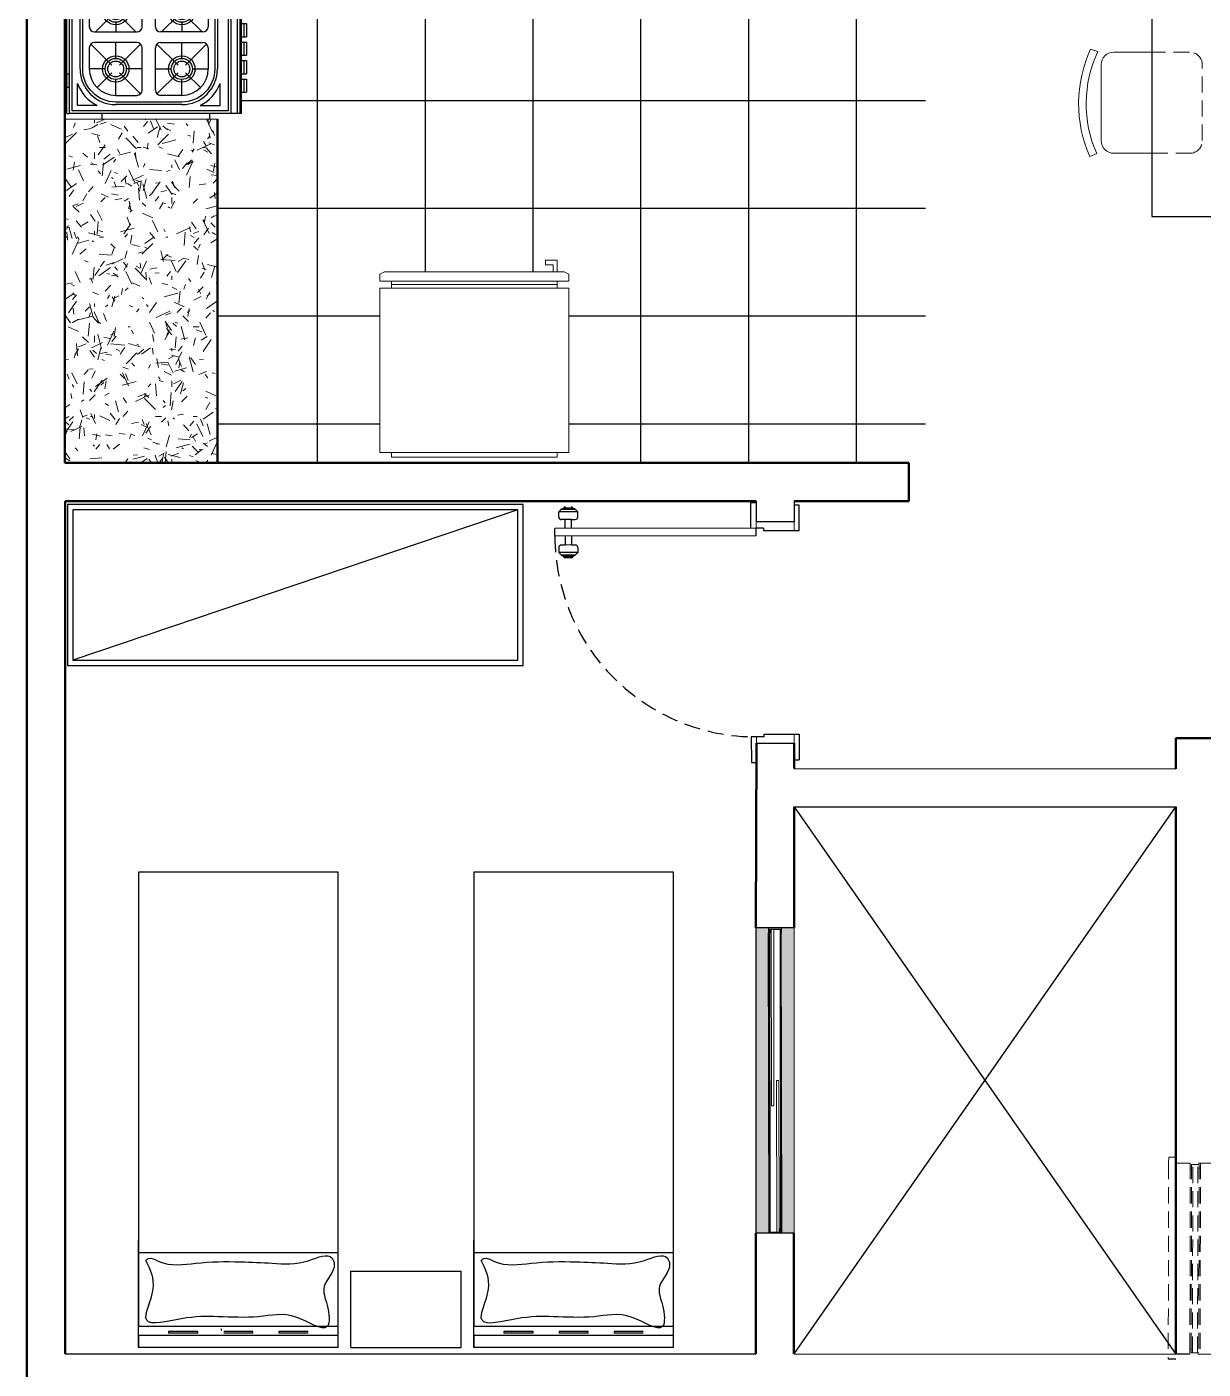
# Model space of a CAD drawing. Header units: centimetres. Extents: x -48696 to 156237, y -5617 to 29024.
# Drawn here: x -13894 to -13432, y 15287 to 15815 of the extents above; entities that cross this region are included whole.
import ezdxf

# ---------------------------------------------------------------- set-up
doc = ezdxf.new("R2010")
doc.units = ezdxf.units.CM
doc.linetypes.add('HIDDEN', pattern=[9.525, 6.35, -3.175])
for name, color, linetype in [('01', 1, 'Continuous'), ('ACESSORIOS', 2, 'Continuous'), ('COZINHA', 2, 'Continuous'), ('Hachuria - Moveis', 1, 'Continuous'), ('PAREDES', 5, 'Continuous'), ('Piso', 55, 'Continuous'), ('PN010', 1, 'Continuous'), ('PORTAS', 3, 'Continuous'), ('Portas-Projeção', 55, 'HIDDEN'), ('Projeção Janela - Viga', 1, 'HIDDEN')]:
    doc.layers.add(name, color=color, linetype=linetype)
for name, color, linetype, lineweight in [('Hachura', 1, 'Continuous', 9), ('Moveis', 1, 'Continuous', 9), ('Parede Baixa', 5, 'Continuous', 50), ('Pilares Sub-solo', 7, 'Continuous', 70), ('Pisos Externos', 15, 'Continuous', 9), ('Portas - Janelas', 2, 'Continuous', 20), ('Projeção Viga', 1, 'HIDDEN', 9)]:
    doc.layers.add(name, color=color, linetype=linetype, lineweight=lineweight)

# ---------------------------------------------------------------- blocks, each defined once
blk = doc.blocks.new('cad')
at = {"layer": 'Moveis', "linetype": 'HIDDEN'}
for p, q in [((48757.25, 6115.68), (48727.25, 6115.68)), ((48722.25, 6110.68), (48722.25, 6095.68)), ((48762.25, 6095.68), (48762.25, 6110.68))]:
    blk.add_line(p, q, dxfattribs=at)
at = {"layer": 'Moveis'}
for p, q in [((48722.25, 6095.68), (48722.25, 6080.68)), ((48762.25, 6080.68), (48762.25, 6095.68)), ((48721.06, 6071.53), (48722.05, 6074.38)), ((48727.25, 6075.68), (48757.25, 6075.68)), ((48763.54, 6071.19), (48762.31, 6073.93))]:
    blk.add_line(p, q, dxfattribs=at)
at = {"layer": 'Moveis', "linetype": 'HIDDEN'}
for centre, start, end in [((48727.25, 6110.68), 90, 180), ((48757.25, 6110.68), 0, 90)]:
    blk.add_arc(centre, 5, start, end, dxfattribs=at)
at = {"layer": 'Moveis'}
for centre, radius, start, end in [((48727.25, 6080.68), 5, 180, 270), ((48757.25, 6080.68), 5, 270, 0), ((48742.67, 6118.15), 48.39, 244.7716, 293.9495), ((48742.67, 6118.15), 51.39, 245.131, 293.9609)]:
    blk.add_arc(centre, radius, start, end, dxfattribs=at)
blk = doc.blocks.new('6-PL')
at = {"layer": 'COZINHA'}
h = blk.add_hatch(color=1, dxfattribs=at)
h.dxf.hatch_style = 1
h.paths.add_polyline_path([(-69, -3), (-69, -4), (-64, -4), (-64, -3)])
h.paths.add_polyline_path([(-17, -3), (-17, -4), (-12, -4), (-12, -3)])
at = {"layer": 'COZINHA', "color": 15}
for p, q in [((-79, -3), (-69, -3)), ((-79, -3), (-79, -4)), ((-64, -3), (-17, -3)), ((-12, -3), (-2, -3)), ((-2, -3), (-2, -4)), ((-76, -7), (-67.64, -7)), ((-76, -14.51), (-76, -7)), ((-5, -7), (-13.36, -7)), ((-5, -14.51), (-5, -7)), ((-76, -53.49), (-76, -61)), ((-5, -53.49), (-5, -61)), ((-76, -61), (-67.64, -61)), ((-5, -61), (-13.36, -61)), ((-2, -67.5), (-79, -67.5)), ((-2, -68.5), (-79, -68.5))]:
    blk.add_line(p, q, dxfattribs=at)
at = {"layer": 'COZINHA', "color": 1}
for p, q in [((-79, -4), (-2, -4)), ((-78, -5), (-3, -5)), ((-78, -64), (-78, -5)), ((-69, -3), (-64, -3)), ((-69, -3), (-69, -4)), ((-64, -3), (-64, -4)), ((-17, -3), (-12, -3)), ((-17, -3), (-17, -4)), ((-12, -3), (-12, -4)), ((-3, -5), (-3, -64)), ((-62.17, -8), (-18.83, -8)), ((-63.58, -20.09), (-69.24, -14.43)), ((-62.17, -17.5), (-62.17, -11.5)), ((-54.17, -11.5), (-62.17, -11.5)), ((-60.75, -20.09), (-52.75, -12.09)), ((-52.17, -29.5), (-52.17, -13.5)), ((-48.17, -13.5), (-48.17, -29.5)), ((-48.17, -13.83), (-41.91, -20.09)), ((-34.83, -11.5), (-46.17, -11.5)), ((-40.5, -17.5), (-40.5, -11.5)), ((-32.83, -13.83), (-39.09, -20.09)), ((-32.83, -29.5), (-32.83, -13.5)), ((-28.83, -29.5), (-28.83, -13.5)), ((-20.25, -20.09), (-28.25, -12.09)), ((-26.83, -11.5), (-18.83, -11.5)), ((-18.83, -17.5), (-18.83, -11.5)), ((-17.42, -20.09), (-11.76, -14.43)), ((-75.67, -46.5), (-75.67, -21.5)), ((-72.17, -21.5), (-72.17, -29.5)), ((-72.17, -21.5), (-66.17, -21.5)), ((-71.58, -30.91), (-63.58, -22.91)), ((-52.75, -30.91), (-60.75, -22.91)), ((-58.17, -21.5), (-52.17, -21.5)), ((-44.5, -21.5), (-48.17, -21.5)), ((-48.17, -29.17), (-41.91, -22.91)), ((-32.83, -29.17), (-39.09, -22.91)), ((-32.83, -21.5), (-36.5, -21.5)), ((-22.83, -21.5), (-28.83, -21.5)), ((-28.25, -30.91), (-20.25, -22.91)), ((-9.42, -30.91), (-17.42, -22.91)), ((-8.83, -21.5), (-14.83, -21.5)), ((-8.83, -21.5), (-8.83, -29.5)), ((-5.33, -21.5), (-5.33, -46.5)), ((-62.17, -31.5), (-62.17, -25.5)), ((-40.5, -31.5), (-40.5, -25.5)), ((-18.83, -31.5), (-18.83, -25.5)), ((-70.17, -31.5), (-54.17, -31.5)), ((-46.17, -31.5), (-34.83, -31.5)), ((-10.83, -31.5), (-26.83, -31.5)), ((-72.17, -46.5), (-72.17, -38.5)), ((-71.58, -37.09), (-63.58, -45.09)), ((-70.17, -36.5), (-54.17, -36.5)), ((-62.17, -36.5), (-62.17, -42.5)), ((-52.75, -37.09), (-60.75, -45.09)), ((-52.17, -38.5), (-52.17, -54.5)), ((-48.17, -54.5), (-48.17, -38.5)), ((-48.17, -38.83), (-41.91, -45.09)), ((-46.17, -36.5), (-34.83, -36.5)), ((-40.5, -36.5), (-40.5, -42.5)), ((-32.83, -38.83), (-39.09, -45.09)), ((-32.83, -38.5), (-32.83, -54.5)), ((-28.83, -38.5), (-28.83, -54.5)), ((-28.25, -37.09), (-20.25, -45.09)), ((-10.83, -36.5), (-26.83, -36.5)), ((-18.83, -36.5), (-18.83, -42.5)), ((-9.42, -37.09), (-17.42, -45.09)), ((-8.83, -46.5), (-8.83, -38.5)), ((-72.17, -46.5), (-66.17, -46.5)), ((-63.58, -47.91), (-69.24, -53.57)), ((-62.17, -50.5), (-62.17, -56.5)), ((-60.75, -47.91), (-52.75, -55.91)), ((-58.17, -46.5), (-52.17, -46.5)), ((-44.5, -46.5), (-48.17, -46.5)), ((-48.17, -54.17), (-41.91, -47.91)), ((-40.5, -50.5), (-40.5, -56.5)), ((-32.83, -54.17), (-39.09, -47.91)), ((-32.83, -46.5), (-36.5, -46.5)), ((-22.83, -46.5), (-28.83, -46.5)), ((-20.25, -47.91), (-28.25, -55.91)), ((-18.83, -50.5), (-18.83, -56.5)), ((-17.42, -47.91), (-11.76, -53.57)), ((-8.83, -46.5), (-14.83, -46.5)), ((-54.17, -56.5), (-62.17, -56.5)), ((-18.83, -60), (-62.17, -60)), ((-34.83, -56.5), (-46.17, -56.5)), ((-26.83, -56.5), (-18.83, -56.5)), ((-3, -64), (-78, -64)), ((-66, -70), (-71, -70)), ((-59, -70), (-64, -70)), ((-52, -70), (-57, -70)), ((-45, -70), (-50, -70)), ((-38, -70), (-43, -70)), ((-31, -70), (-36, -70)), ((-15, -70), (-10, -70))]:
    blk.add_line(p, q, dxfattribs=at)
at = {"layer": 'COZINHA', "color": 2}
for p, q in [((-79, -69), (-79, -4)), ((-2, -4), (-2, -69)), ((-2, -65), (-79, -65)), ((-2, -69), (-79, -69)), ((-71, -69), (-71, -71)), ((-66, -71), (-71, -71)), ((-66, -69), (-66, -71)), ((-64, -69), (-64, -71)), ((-64, -69), (-64, -71)), ((-59, -71), (-64, -71)), ((-59, -69), (-59, -71)), ((-57, -69), (-57, -71)), ((-52, -71), (-57, -71)), ((-52, -69), (-52, -71)), ((-50, -69), (-50, -71)), ((-45, -71), (-50, -71)), ((-45, -69), (-45, -71)), ((-43, -69), (-43, -71)), ((-38, -71), (-43, -71)), ((-38, -69), (-38, -71)), ((-36, -69), (-36, -71)), ((-31, -71), (-36, -71)), ((-31, -69), (-31, -71)), ((-15, -69), (-15, -71)), ((-15, -71), (-10, -71)), ((-10, -69), (-10, -71))]:
    blk.add_line(p, q, dxfattribs=at)
at = {"layer": 'COZINHA', "color": 15}
blk.add_lwpolyline([(-62.17, -59, -0.414214), (-74.67, -46.5), (-74.67, -21.5, -0.414214), (-62.17, -9), (-18.83, -9, -0.414214), (-6.33, -21.5), (-6.33, -46.5, -0.414214), (-18.83, -59)], format="xyb", close=True, dxfattribs=at)
for centre in [(-62.17, -21.5), (-40.5, -21.5), (-18.83, -21.5), (-62.17, -46.5), (-40.5, -46.5), (-18.83, -46.5)]:
    blk.add_circle(centre, 5, dxfattribs=at)
at = {"layer": 'COZINHA', "color": 1}
for centre, radius in [((-62.17, -21.5), 4), ((-62.17, -21.5), 3), ((-40.5, -21.5), 4), ((-40.5, -21.5), 3), ((-18.83, -21.5), 4), ((-18.83, -21.5), 3), ((-62.17, -46.5), 4), ((-62.17, -46.5), 3), ((-40.5, -46.5), 4), ((-40.5, -46.5), 3), ((-18.83, -46.5), 4), ((-18.83, -46.5), 3)]:
    blk.add_circle(centre, radius, dxfattribs=at)
at = {"layer": 'COZINHA', "color": 15}
for centre, start, end in [((-62.17, -21.5), 110.6935, 153.1857), ((-18.83, -21.5), 26.8143, 69.3065), ((-62.17, -46.5), 206.8143, 249.3065), ((-18.83, -46.5), 290.6935, 333.1857)]:
    blk.add_arc(centre, 15.5, start, end, dxfattribs=at)
at = {"layer": 'COZINHA', "color": 1}
for centre, radius, start, end in [((-62.17, -21.5), 13.5, 90, 180), ((-18.83, -21.5), 13.5, 0, 90), ((-62.17, -21.5), 10, 90, 180), ((-54.17, -13.5), 2, 0, 90), ((-46.17, -13.5), 2, 90, 180), ((-34.83, -13.5), 2, 0, 90), ((-26.83, -13.5), 2, 90, 180), ((-18.83, -21.5), 10, 0, 90), ((-70.17, -29.5), 2, 180, 270), ((-54.17, -29.5), 2, 270, 0), ((-46.17, -29.5), 2, 180, 270), ((-34.83, -29.5), 2, 270, 0), ((-26.83, -29.5), 2, 180, 270), ((-10.83, -29.5), 2, 270, 0), ((-70.17, -38.5), 2, 90, 180), ((-54.17, -38.5), 2, 0, 90), ((-46.17, -38.5), 2, 90, 180), ((-34.83, -38.5), 2, 0, 90), ((-26.83, -38.5), 2, 90, 180), ((-10.83, -38.5), 2, 0, 90), ((-62.17, -46.5), 13.5, 180, 270), ((-62.17, -46.5), 10, 180, 270), ((-18.83, -46.5), 13.5, 270, 0), ((-18.83, -46.5), 10, 270, 0), ((-54.17, -54.5), 2, 270, 0), ((-46.17, -54.5), 2, 180, 270), ((-34.83, -54.5), 2, 270, 0), ((-26.83, -54.5), 2, 180, 270)]:
    blk.add_arc(centre, radius, start, end, dxfattribs=at)
blk = doc.blocks.new('Fogão 6 Planta 04')
at = {"layer": 'PAREDES', "xscale": -1}
blk.add_blockref('6-PL', (340.76, 314.37), dxfattribs=at)
blk = doc.blocks.new('gel')
at = {"layer": 'Hachura'}
for p, q in [((33208.79, 7048.49), (33127.79, 7048.49)), ((33127.79, 7048.49), (33127.79, 6977.99)), ((33132.79, 7050.49), (33203.79, 7050.49)), ((33132.79, 7050.49), (33132.79, 7048.49)), ((33203.79, 7050.49), (33203.79, 7048.49)), ((33208.79, 7039.49), (33208.79, 7048.49)), ((33208.79, 6977.99), (33208.79, 7039.49)), ((33127.79, 6977.99), (33132.79, 6977.99)), ((33132.79, 6977.99), (33203.79, 6977.99)), ((33132.79, 6977.99), (33132.79, 6974.99)), ((33132.79, 6976.49), (33203.79, 6976.49)), ((33203.79, 6977.99), (33208.79, 6977.99)), ((33203.79, 6977.99), (33203.79, 6974.99)), ((33127.79, 6971.99), (33127.79, 6974.99)), ((33127.79, 6974.99), (33208.79, 6974.99)), ((33127.79, 6971.99), (33129.79, 6970.99)), ((33206.79, 6970.99), (33129.79, 6970.99)), ((33134.51, 6970.99), (33134.51, 6967.99)), ((33206.79, 6970.99), (33208.79, 6971.99)), ((33208.79, 6974.99), (33208.79, 6971.99)), ((33132.79, 6965.99), (33137.79, 6965.99)), ((33137.79, 6967.99), (33134.51, 6967.99)), ((33137.79, 6967.99), (33137.79, 6965.99))]:
    blk.add_line(p, q, dxfattribs=at)
blk.add_lwpolyline([(33132.81, 6970.99), (33132.79, 6968.99), (33132.79, 6965.99)], dxfattribs=at)

msp = doc.modelspace()

# ---------------------------------------------------------------- hatches: boundary and pattern name
at = {"layer": 'Hachura', "transparency": 33554687}
h = msp.add_hatch(dxfattribs=at)
h.set_pattern_fill('TEXTURED', color=55, scale=40, angle=270, pattern_type=2)
h.set_pattern_definition([(270, (2791.394, 2633.483), (30.4, -17.6), [1.6, -26.8, 1.2, -11.6, 2.4, -28.4]), (275, (2805.794, 2651.483), (31.09103, -15.750172), [3.2, -26.8, 2.4, -11.6, 4.8, -28.4]), (280, (2807.794, 2641.083), (38.045905, -10.75682), [2.8, -6.8, 3.6, -21.2, 2, -26.4]), (285, (2811.394, 2648.283), (35.95474, -9.00093), [5.6, -6.8, 6, -21.2, 4.4, -26.4]), (290, (2794.994, 2645.083), (29.4635, -17.796127), [3.2, -22, 2.8, -16.4, 2, -12.8]), (295, (2789.394, 2639.483), (29.161135, -19.944628), [4.4, -22, 5.6, -16.4, 4.8, -12.8]), (300, (2792.594, 2633.483), (33.873582, 2.929234), [2, -13.2, 1.6, -19.6, 1.2, -26]), (305, (2778.194, 2651.483), (39.68401, -2.976477), [4.4, -13.2, 3.2, -19.6, 2.4, -26]), (310, (2801.394, 2644.683), (28.84938, -4.511456), [1.6, -17.6, 1.2, -11.2, 3.2, -20.4]), (315, (2786.994, 2644.683), (39.315137, 8.20244), [3.2, -17.6, 2.4, -11.2, 6, -20.4]), (320, (2786.994, 2638.683), (31.431133, 10.699715), [0.8, -14.8, 2, -24.4, 2.4, -12.4]), (330, (2789.794, 2637.483), (29.827688, 13.26307), [2, -16.4, 0.8, -19.2, 1.6, -14.8]), (335, (2789.794, 2651.883), (41.609064, 9.726552), [4.4, -16.4, 1.6, -19.2, 3.2, -14.8]), (340, (2784.994, 2641.883), (28.744913, 14.652303), [1.2, -7.6, 2.4, -12.8, 1.6, -17.6]), (345, (2781.394, 2656.283), (31.08549, 31.01116), [2.4, -7.6, 4.8, -12.8, 3.2, -17.6]), (350, (2808.594, 2639.883), (21.962593, 27.808713), [2.8, -17.6, 1.2, -20.8, 2.4, -19.6]), (355, (2779.794, 2636.283), (19.76909, 33.20336), [5.6, -17.6, 2.4, -20.8, 4.8, -19.6]), (360, (2791.394, 2637.483), (14.8, 35.2), [2.4, -12.4, 1.6, -24.4, 0.8, -24.8]), (5, (2805.794, 2651.883), (26.021003, 37.611), [4.8, -12.4, 1.6, -24.4, 1.6, -24.8]), (10, (2803.794, 2643.883), (19.352705, 33.06286), [2.8, -15.6, 2.4, -12.8, 2.8, -29.2]), (15, (2810.994, 2636.683), (16.397444, 34.623746), [5.6, -15.6, 4.8, -12.8, 5.6, -29.2]), (20, (2780.994, 2646.683), (10.892152, 32.058712), [3.2, -10.4, 1.6, -21.2, 2.4, -23.2]), (25, (2780.994, 2625.083), (8.056603, 32.886033), [6, -10.4, 3.2, -21.2, 4.8, -23.2]), (30, (2785.794, 2657.483), (3.79897, 38.219993), [2, -26.8, 2.4, -12.4, 2.8, -16.4]), (35, (2789.394, 2653.883), (1.337493, 43.41948), [4.4, -26.8, 4.8, -12.4, 5.6, -16.4]), (40, (2776.994, 2648.683), (9.502144, 37.21437), [1.2, -8.8, 1.6, -17.2, 3.2, -22.4]), (45, (2780.594, 2645.083), (6.22254, 42.992092), [2.4, -8.8, 3.2, -17.2, 6, -22.4]), (50, (2808.994, 2660.683), (-4.560758, 29.412914), [2.4, -14.4, 2.8, -12.4, 1.6, -16.8]), (55, (2783.794, 2644.683), (-10.055855, 30.968367), [4.8, -14.4, 5.6, -12.4, 3.2, -16.8]), (60, (2774.594, 2627.483), (-16.1023, 27.309996), [1.6, -11.2, 3.2, -24.8, 2.8, -22.8]), (65, (2796.594, 2631.083), (-13.856973, 35.59079), [3.2, -11.2, 6, -24.8, 5.6, -22.8]), (70, (2796.994, 2653.883), (-21.65716, 31.720143), [2.4, -16.8, 2, -15.2, 1.6, -24.4]), (75, (2782.594, 2657.483), (-26.884924, 34.120974), [4.8, -16.8, 4.4, -15.2, 3.2, -24.4]), (80, (2787.394, 2651.483), (-22.549755, 28.75254), [3.6, -13.2, 2.4, -18, 3.2, -17.6]), (85, (2805.394, 2633.483), (-32.1425, 27.30531), [4.4, -13.2, 4.8, -18, 5.2, -17.6])])
h.paths.add_polyline_path([(-13819.39891, 15778.19028), (-13879.39891, 15778.19028), (-13879.39891, 15643.26169), (-13819.43814, 15643.26169)])
at = {"layer": 'Piso'}
h = msp.add_hatch(dxfattribs=at)
h.set_pattern_fill('ANSI37', color=256, scale=13.333333, angle=45)
h.set_pattern_definition([(90, (2772.194, 2662.283), (-42.33333, 2e-14), []), (180, (2772.194, 2662.283), (-2e-14, -42.33333), [])])
h.paths.add_polyline_path([(-13541.34216, 15973.25358), (-13685.39216, 15973.25358), (-13685.39216, 15913.35187), (-13819.3596, 15913.35187), (-13819.37414, 15863.35187), (-13879.37414, 15863.36932), (-13879.37414, 15860.4192), (-13810.11498, 15860.4192), (-13810.11498, 15852.1152), (-13808.03898, 15852.1152), (-13808.03898, 15788.7972), (-13810.11498, 15788.7972), (-13810.63398, 15780.4932), (-13879.39823, 15780.51319), (-13879.39891, 15778.19028), (-13819.39891, 15778.17283), (-13819.43814, 15643.26169), (-13750.95926, 15643.26169), (-13750.95926, 15647.28134), (-13755.66152, 15647.28134), (-13755.66152, 15717.40634), (-13753.82818, 15718.323), (-13687.56675, 15718.323), (-13687.56675, 15721.073), (-13690.57818, 15721.073), (-13690.57818, 15722.90634), (-13685.99485, 15722.90634), (-13685.99485, 15718.323), (-13683.24485, 15718.323), (-13681.41152, 15717.40634), (-13681.41152, 15643.26169), (-13541.34216, 15643.26169)])
at = {"layer": 'Pisos Externos'}
h = msp.add_hatch(dxfattribs=at)
h.set_pattern_fill('AR-SAND', color=256, scale=0.05, angle=225.0885755)
h.set_pattern_definition([(262.5885755, (-6730.5663, -48719.1469), (1.78949214, -1.67100301), [0, -1.9304, 0, -2.159, 0, -2.06375]), (232.5885755, (-6730.5663, -48719.147), (0.95142842, -4.12219834), [0, -1.0414, 0, -1.7399, 0, -0.66675]), (192.5885755, (-6729.4635, -48718.0406), (-2.78716461, -2.80597368), [0, -0.635, 0, -2.286, 0, -2.9845]), (182.5885755, (-6729.4635, -48718.0406), (-1.90601143, -3.49070464), [0, -0.3175, 0, -1.4986, 0, -1.7145])])
h.paths.add_polyline_path([(-13607.96992, 15460.65418), (-13607.78441, 15340.65432), (-13602.78441, 15340.66205), (-13602.7875, 15342.66205), (-13602.96683, 15458.66191), (-13602.96992, 15460.66191)])
h.paths.add_polyline_path([(-13597.96993, 15460.66964), (-13597.96684, 15458.66964), (-13597.78751, 15342.66978), (-13597.78442, 15340.66978), (-13592.78442, 15340.67751), (-13592.96994, 15460.67737)])

# ---------------------------------------------------------------- linework, layer by layer
at = {"color": 5}
for p, q in [((-13607.90596, 15628.26169), (-13607.90596, 15620.16374)), ((-13592.90596, 15628.26169), (-13592.90596, 15620.16374)), ((-13607.90829, 15620.18027), (-13592.90596, 15620.1759)), ((-13607.90596, 15533.18026), (-13592.96994, 15533.17592)), ((-13607.90887, 15523.18026), (-13607.90596, 15523.18026)), ((-13592.96994, 15523.17592), (-13442.96994, 15523.1323)), ((-13607.91323, 15508.18026), (-13607.90596, 15508.18026)), ((-13592.96994, 15508.17592), (-13442.96994, 15508.1323)), ((-13592.96994, 15460.67737), (-13608.00093, 15460.67989)), ((-13592.99004, 15340.67737), (-13608.00093, 15340.67988)), ((-13879.32762, 15293.35184), (-13607.96994, 15293.27293)), ((-13592.96994, 15293.27042), (-13442.97255, 15293.2268)), ((-13437.96994, 15293.22244), (-13442.97255, 15293.2268))]:
    msp.add_line(p, q, dxfattribs=at)
at = {"layer": '01'}
for p, q in [((-13767.07527, 15325.83393), (-13723.76061, 15325.83393)), ((-13767.07527, 15295.83393), (-13723.76061, 15295.83393))]:
    msp.add_line(p, q, dxfattribs=at)
at = {"layer": 'ACESSORIOS'}
for p, q in [((-13609.91966, 15627.62953), (-13607.90596, 15627.62953)), ((-13590.91786, 15626.65514), (-13592.90596, 15626.65514))]:
    msp.add_line(p, q, dxfattribs=at)
at = {"layer": 'Hachura'}
for points in [[(-13600.96915, 15460.165), (-13600.86171, 15390.66508), (-13601.86171, 15390.66354), (-13601.96915, 15460.16346)], [(-13599.78519, 15341.16669), (-13599.87717, 15400.66662), (-13598.87717, 15400.66816)], [(-13598.87717, 15400.66816), (-13598.78519, 15341.16824)]]:
    msp.add_lwpolyline(points, dxfattribs=at)
at = {"layer": 'Hachuria - Moveis'}
for p, q in [((-13850.45116, 15482.50124), (-13850.47421, 15304.01572)), ((-13772.05116, 15482.49109), (-13850.45116, 15482.50124)), ((-13772.07527, 15295.83458), (-13772.05116, 15482.49109)), ((-13718.73717, 15482.5006), (-13718.76022, 15304.01507)), ((-13640.33717, 15482.49045), (-13718.73717, 15482.5006)), ((-13640.36127, 15295.83393), (-13640.33717, 15482.49045)), ((-13602.96992, 15460.66191), (-13602.96683, 15458.66191)), ((-13602.46683, 15458.66268), (-13602.96683, 15458.66191)), ((-13602.46915, 15460.16268), (-13598.46916, 15460.16887)), ((-13602.46915, 15460.16268), (-13602.46683, 15458.66268)), ((-13598.46916, 15460.16887), (-13598.46684, 15458.66887)), ((-13598.46684, 15458.66887), (-13597.96684, 15458.66964)), ((-13597.96993, 15460.66964), (-13597.96684, 15458.66964)), ((-13602.2875, 15342.66282), (-13602.7875, 15342.66205)), ((-13602.78441, 15340.66205), (-13602.7875, 15342.66205)), ((-13602.28519, 15341.16282), (-13602.2875, 15342.66282)), ((-13598.28751, 15342.66901), (-13597.78751, 15342.66978)), ((-13598.28519, 15341.16901), (-13598.28751, 15342.66901)), ((-13597.78442, 15340.66978), (-13597.78751, 15342.66978)), ((-13850.4746, 15295.83458), (-13850.4746, 15337.83458)), ((-13718.76061, 15295.83393), (-13718.76061, 15337.83393)), ((-13602.28519, 15341.16282), (-13598.28519, 15341.16901)), ((-13850.47037, 15333.08392), (-13772.07046, 15333.07607)), ((-13718.75638, 15333.08328), (-13640.35647, 15333.07542)), ((-13767.07527, 15295.83393), (-13767.07139, 15325.83393)), ((-13723.76061, 15295.83393), (-13723.76061, 15325.83393)), ((-13850.47421, 15300.49262), (-13850.4746, 15295.83458)), ((-13850.47421, 15300.49262), (-13850.47375, 15304.01572)), ((-13772.07421, 15300.49262), (-13850.47421, 15300.49262)), ((-13772.07375, 15304.01572), (-13850.47375, 15304.01572)), ((-13827.19721, 15302.06903), (-13838.66218, 15302.06903)), ((-13827.19721, 15301.41057), (-13838.66218, 15301.41057)), ((-13805.54126, 15302.06903), (-13817.00624, 15302.06903)), ((-13805.54126, 15301.41057), (-13817.00624, 15301.41057)), ((-13783.88526, 15302.06903), (-13795.35023, 15302.06903)), ((-13783.88526, 15301.41057), (-13795.35023, 15301.41057)), ((-13718.76022, 15300.49197), (-13718.76061, 15295.83393)), ((-13718.76022, 15300.49197), (-13718.75976, 15304.01507)), ((-13640.36022, 15300.49197), (-13718.76022, 15300.49197)), ((-13640.35976, 15304.01507), (-13718.75976, 15304.01507)), ((-13695.48322, 15302.06839), (-13706.94819, 15302.06839)), ((-13695.48322, 15301.40992), (-13706.94819, 15301.40992)), ((-13673.82727, 15302.06839), (-13685.29225, 15302.06839)), ((-13673.82727, 15301.40992), (-13685.29225, 15301.40992)), ((-13652.17127, 15302.06839), (-13663.63624, 15302.06839)), ((-13652.17127, 15301.40992), (-13663.63624, 15301.40992)), ((-13772.0746, 15295.83458), (-13850.4746, 15295.83458)), ((-13640.36061, 15295.83393), (-13718.76061, 15295.83393))]:
    msp.add_line(p, q, dxfattribs=at)
for points in [[(-13878.38911, 15626.87591), (-13878.38911, 15563.67591), (-13699.32244, 15563.67591), (-13699.32244, 15626.87591)], [(-13876.28244, 15624.76924), (-13876.28244, 15565.78257), (-13701.42911, 15565.78257), (-13701.42911, 15624.76924)]]:
    msp.add_lwpolyline(points, close=True, dxfattribs=at)
for points in [[(-13838.66218, 15302.06903), (-13838.66218, 15301.41057)], [(-13827.19721, 15301.41057), (-13827.19721, 15302.06903)], [(-13818.02058, 15303.09316), (-13818.02058, 15302.4347)], [(-13805.54126, 15301.41057), (-13805.54126, 15302.06903)], [(-13795.35023, 15302.06903), (-13795.35023, 15301.41057)], [(-13706.94819, 15302.06839), (-13706.94819, 15301.40992)], [(-13695.48322, 15301.40992), (-13695.48322, 15302.06839)], [(-13685.29225, 15302.06839), (-13685.29225, 15301.40992)], [(-13673.82727, 15301.40992), (-13673.82727, 15302.06839)], [(-13663.63624, 15302.06839), (-13663.63624, 15301.40992)]]:
    msp.add_lwpolyline(points, dxfattribs=at)
for points in [[(-13847.53407, 15330.04334), (-13844.7, 15318.69496), (-13847.25071, 15306.49611), (-13833.64573, 15307.06357), (-13819.19022, 15307.91475), (-13803.31744, 15307.91475), (-13788.2952, 15307.63102), (-13776.3904, 15304.01572), (-13776.3904, 15312.45367), (-13777.5243, 15319.82987), (-13773.55588, 15328.6247), (-13774.40642, 15330.89452), (-13783.4767, 15330.04334), (-13797.93221, 15328.90843), (-13810.4033, 15329.47588), (-13827.97669, 15328.90843), (-13842.71557, 15329.75961), (-13846.5095, 15330.7216), (-13847.53407, 15330.04334)], [(-13715.82008, 15330.04269), (-13712.98601, 15318.69432), (-13715.53672, 15306.49547), (-13701.93174, 15307.06292), (-13687.47623, 15307.9141), (-13671.60345, 15307.9141), (-13656.58121, 15307.63038), (-13644.67641, 15304.01507), (-13644.67641, 15312.45303), (-13645.81031, 15319.82922), (-13641.84189, 15328.62406), (-13642.69243, 15330.89387), (-13651.76271, 15330.04269), (-13666.21822, 15328.90778), (-13678.68931, 15329.47524), (-13696.2627, 15328.90778), (-13711.00158, 15329.75896), (-13714.79551, 15330.72095), (-13715.82008, 15330.04269)]]:
    msp.add_spline(points, degree=3, dxfattribs=at)
at = {"layer": 'Parede Baixa'}
for p, q in [((-13894.32762, 16148.35438), (-13894.32762, 14303.35606)), ((-13879.34216, 15973.35187), (-13879.43815, 15643.26169)), ((-13547.90596, 15643.26169), (-13879.43815, 15643.26169)), ((-13547.90596, 15643.26169), (-13547.90596, 15628.17736)), ((-13879.32762, 15628.26169), (-13879.32762, 15293.35184)), ((-13607.90596, 15628.26169), (-13879.32762, 15628.26169)), ((-13592.90596, 15628.17736), (-13547.90596, 15628.17736)), ((-13608.00093, 15460.67989), (-13607.7469, 15533.18022)), ((-13592.96994, 15533.17592), (-13592.96994, 15523.17592)), ((-13442.96994, 15535.09305), (-13442.96994, 15523.1323)), ((-13417.96994, 15535.09305), (-13442.96994, 15535.09305)), ((-13592.96994, 15508.17592), (-13592.96994, 15460.67737)), ((-13442.96994, 15508.1323), (-13442.96994, 15293.22244)), ((-13607.96994, 15340.67988), (-13607.98372, 15293.27293)), ((-13592.99004, 15340.67737), (-13593.00383, 15293.27043))]:
    msp.add_line(p, q, dxfattribs=at)
at = {"layer": 'Parede Baixa', "color": 2}
msp.add_line((-13819.39891, 15778.19028), (-13819.43814, 15643.26169), dxfattribs=at)
at = {"layer": 'Piso'}
for p, q in [((-13701.42911, 15624.76924), (-13876.28244, 15565.78257)), ((-13592.96994, 15508.17592), (-13442.9699, 15293.25426)), ((-13592.96994, 15293.27042), (-13442.96994, 15508.1323)), ((-13602.7875, 15342.66205), (-13602.96683, 15458.66191)), ((-13602.2875, 15342.66282), (-13602.46683, 15458.66268)), ((-13598.46684, 15458.66887), (-13598.28751, 15342.66901)), ((-13597.78751, 15342.66978), (-13597.96684, 15458.66964))]:
    msp.add_line(p, q, dxfattribs=at)
at = {"layer": 'PN010'}
msp.add_line((-13607.96994, 15460.67737), (-13607.96994, 15340.67737), dxfattribs=at)
msp.add_lwpolyline([(-13368.04053, 15898.94857), (-13452.47386, 15898.94857), (-13452.47386, 15740.01524), (-13368.04053, 15740.01524), (-13368.04053, 15898.94857)], dxfattribs=at)
at = {"layer": 'PORTAS', "color": 2, "linetype": 'Continuous'}
for p, q in [((-13609.90137, 15617.62955), (-13609.91966, 15627.62953)), ((-13590.89958, 15616.6643), (-13590.91786, 15626.65514)), ((-13685.41313, 15623.99144), (-13684.26879, 15625.13998)), ((-13677.91315, 15624.00516), (-13685.41313, 15623.99144)), ((-13685.40948, 15621.99145), (-13685.41313, 15623.99144)), ((-13678.91497, 15625.00333), (-13684.41496, 15624.99327)), ((-13684.26879, 15625.13998), (-13683.41588, 15625.4951)), ((-13679.91589, 15625.5015), (-13683.41588, 15625.4951)), ((-13679.06169, 15625.14951), (-13679.91589, 15625.5015)), ((-13677.91315, 15624.00516), (-13679.06169, 15625.14951)), ((-13677.98116, 15624.07292), (-13678.04892, 15624.00491)), ((-13677.90949, 15622.00516), (-13677.91315, 15624.00516)), ((-13607.90137, 15617.63321), (-13686.90124, 15617.48871)), ((-13686.89575, 15614.48871), (-13686.90124, 15617.48871)), ((-13682.90765, 15620.99602), (-13684.40765, 15620.99328)), ((-13680.40765, 15621.00059), (-13682.90765, 15620.99602)), ((-13682.90125, 15617.49603), (-13682.90765, 15620.99602)), ((-13680.40765, 15621.00059), (-13678.90766, 15621.00334)), ((-13680.40125, 15617.5006), (-13680.40765, 15621.00059)), ((-13604.90138, 15617.6387), (-13607.90137, 15617.63321)), ((-13607.89589, 15614.63321), (-13607.90137, 15617.63321)), ((-13604.90138, 15617.6387), (-13604.89955, 15616.6387)), ((-13604.89955, 15616.6387), (-13590.89958, 15616.6643)), ((-13607.89589, 15614.63321), (-13686.89575, 15614.48871)), ((-13682.88936, 15610.99604), (-13684.38936, 15610.99329)), ((-13682.89576, 15614.49603), (-13682.88936, 15610.99604)), ((-13680.38936, 15611.00061), (-13682.88936, 15610.99604)), ((-13680.39577, 15614.5006), (-13680.38936, 15611.00061)), ((-13680.38936, 15611.00061), (-13678.88937, 15611.00335)), ((-13685.38753, 15609.99147), (-13685.38387, 15607.99147)), ((-13677.88388, 15608.00519), (-13685.38387, 15607.99147)), ((-13685.38387, 15607.99147), (-13684.23533, 15606.84712)), ((-13678.88205, 15607.00336), (-13684.38204, 15606.9933)), ((-13684.23533, 15606.84712), (-13683.38113, 15606.49513)), ((-13679.88113, 15606.50153), (-13683.38113, 15606.49513)), ((-13680.38022, 15606.00062), (-13682.88021, 15605.99604)), ((-13679.02823, 15606.85665), (-13679.88113, 15606.50153)), ((-13677.88388, 15608.00519), (-13679.02823, 15606.85665)), ((-13677.95164, 15607.93717), (-13678.01966, 15608.00494)), ((-13677.88754, 15610.00518), (-13677.88388, 15608.00519)), ((-13604.75139, 15535.63883), (-13609.75138, 15535.62969)), ((-13609.75138, 15535.62969), (-13609.73309, 15525.6297)), ((-13604.75322, 15536.63883), (-13590.97636, 15536.66403)), ((-13604.75139, 15535.63883), (-13604.75322, 15536.63883)), ((-13590.97636, 15536.66403), (-13590.95805, 15526.65531)), ((-13592.95805, 15526.65165), (-13590.95805, 15526.65531)), ((-13609.73309, 15525.6297), (-13607.90596, 15525.63305))]:
    msp.add_line(p, q, dxfattribs=at)
for centre, radius, start, end in [((-13684.40948, 15621.99327), 1, 180.1047998, 270.1047998), ((-13682.91588, 15625.49601), 0.5, 90.1047998, 180.1047998), ((-13680.41589, 15625.50058), 0.5, 0.1047998, 90.1047998), ((-13678.90949, 15622.00333), 1, 270.1047998, 0.1047998), ((-13684.38753, 15609.99329), 1, 90.1047998, 180.1047998), ((-13678.88754, 15610.00335), 1, 0.1047998, 90.1047998), ((-13682.88113, 15606.49604), 0.5, 180.1047998, 270.1047998), ((-13680.38113, 15606.50062), 0.5, 270.1047998, 0.1047998)]:
    msp.add_arc(centre, radius, start, end, dxfattribs=at)
at = {"layer": 'Portas - Janelas'}
for p, q in [((-13819.39824, 15778.19028), (-13879.39891, 15778.19028)), ((-13607.90595, 15620.1332), (-13607.90137, 15617.63321)), ((-13592.90596, 15620.15149), (-13592.89958, 15616.66065)), ((-13607.7469, 15533.18022), (-13607.75139, 15535.63335)), ((-13592.96994, 15533.15164), (-13592.97635, 15536.66037)), ((-13592.96994, 15460.67737), (-13592.96994, 15340.67737))]:
    msp.add_line(p, q, dxfattribs=at)
at = {"layer": 'Portas-Projeção'}
msp.add_arc((-13607.89589, 15614.63321), 79, 180.1047998, 270.1047998, dxfattribs=at)
at = {"layer": 'Projeção Janela - Viga'}
msp.add_line((-13442.97415, 15291.25426), (-13445.97414, 15291.26062), dxfattribs=at)
at = {"layer": 'Projeção Viga'}
for p, q in [((-13445.8108, 15368.26045), (-13445.97414, 15291.26062)), ((-13445.8108, 15368.26045), (-13445.80597, 15370.53741)), ((-13445.80597, 15370.53741), (-13442.96994, 15370.53741)), ((-13427.81084, 15368.22227), (-13442.8108, 15368.25409)), ((-13437.31081, 15368.24242), (-13437.31506, 15366.24242)), ((-13433.31082, 15368.23393), (-13433.31507, 15366.23394)), ((-13437.46567, 15295.24258), (-13437.31506, 15366.24242)), ((-13436.81506, 15366.24136), (-13437.31506, 15366.24242)), ((-13436.96567, 15295.24152), (-13436.81506, 15366.24136)), ((-13436.81188, 15367.74136), (-13436.81506, 15366.24136)), ((-13433.81188, 15367.735), (-13436.81188, 15367.74136)), ((-13436.46886, 15293.74047), (-13436.31188, 15367.7403)), ((-13434.46886, 15293.73622), (-13434.31188, 15367.73606)), ((-13433.96568, 15295.23516), (-13433.81507, 15366.235)), ((-13433.81188, 15367.735), (-13433.81507, 15366.235)), ((-13433.81507, 15366.235), (-13433.31507, 15366.23394)), ((-13433.46568, 15295.2341), (-13433.31507, 15366.23394)), ((-13437.46991, 15293.24259), (-13437.46567, 15295.24258)), ((-13436.96567, 15295.24152), (-13437.46567, 15295.24258)), ((-13436.96886, 15293.74153), (-13436.96567, 15295.24152)), ((-13427.96994, 15293.22244), (-13442.9699, 15293.25426)), ((-13433.96886, 15293.73516), (-13436.96886, 15293.74153))]:
    msp.add_line(p, q, dxfattribs=at)

# ---------------------------------------------------------------- block references
at = {"layer": 'Parede Baixa', "xscale": -1.038, "yscale": 1.038, "zscale": 1.038, "rotation": 90}
msp.add_blockref('Fogão 6 Planta 04', (-13555.41582, 16216.20677), dxfattribs=at)
at = {"layer": 'Pilares Sub-solo', "xscale": 0.9166666666666667, "yscale": 0.9166666666666667, "zscale": 0.9166666666666667, "rotation": 179.9999999999999}
msp.add_blockref('gel', (16685.72973, 22108.39854), dxfattribs=at)
at = {"layer": 'Piso', "xscale": 0.9933333333333333, "yscale": 0.9933333333333333, "zscale": 0.9933333333333333, "rotation": 270}
msp.add_blockref('cad', (-19507.51371, 64202.01213), dxfattribs=at)

doc.saveas('drawing.dxf')
